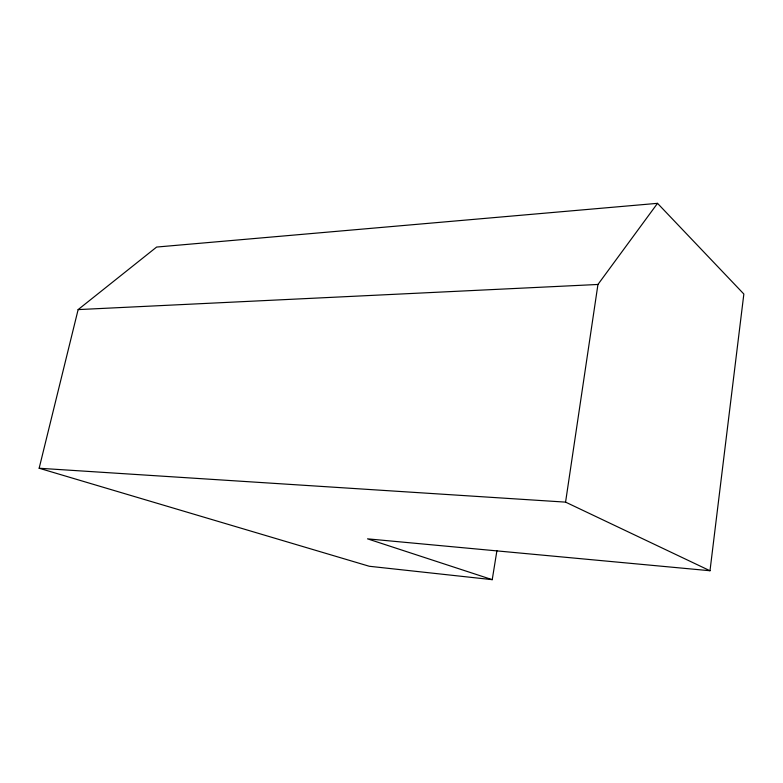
<?xml version="1.0" encoding="UTF-8"?>
<svg xmlns="http://www.w3.org/2000/svg" width="783" height="783" viewBox="0 0 783 783"><rect width="100%" height="100%" fill="white"/><g stroke="black" fill="none" stroke-linecap="round" stroke-linejoin="round"><path stroke-width="1.17" d="M492.233 579.665L367.521 538.841L709.995 570.738L743.85 294.026L657.524 203.335L156.629 247.056L78.134 309.598L39.15 468.244L369.282 566.266L492.233 579.665L496.911 550.713M709.995 570.738L565.571 502.128L597.948 284.464L657.524 203.335M78.134 309.598L597.948 284.464M39.15 468.244L565.571 502.128"/></g></svg>
